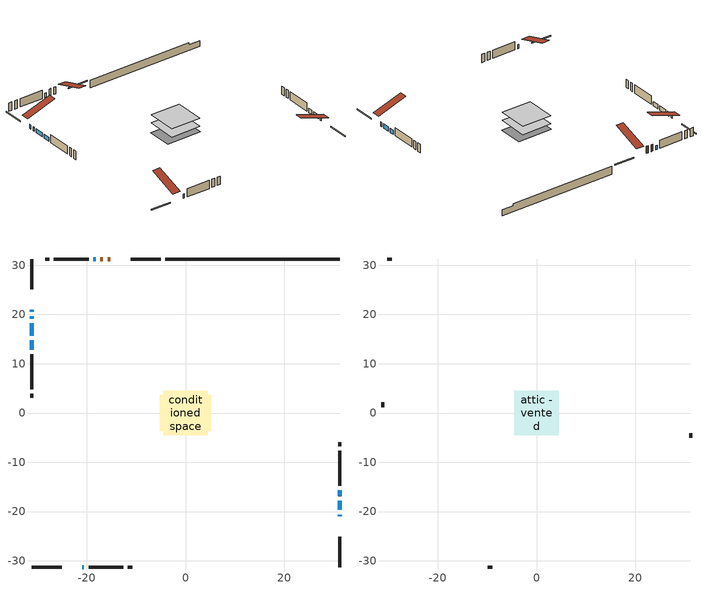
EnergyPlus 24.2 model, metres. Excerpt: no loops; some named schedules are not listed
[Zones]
conditioned space
 floor adiabatic (AdiabaticFloorConstruction): -4.51,-4.51 -4.51,4.51 4.51,4.51 4.51,-4.51 z0.77
 floor foundation (Slab1 construction): -5.18,-3.66 -5.18,3.66 5.18,3.66 5.18,-3.66 z-1.52
 wall outside (RimJoist1 construction): -5.02,31.27 -11.12,31.27 / -31.27,-31.27 -25.17,-31.27 / -31.27,31.27 -31.27,25.17 / 31.27,-31.27 31.27,-25.17 z0.77:1.07
 wall outside (AdiabaticWallConstruction 1): -15.29,31.27 -15.83,31.27 / -16.76,31.27 -17.29,31.27 z0.77:2.8
 wall outside (AdiabaticWallConstruction): -31.27,21 -31.27,20.54 / -21,-31.27 -20.61,-31.27 / -31.27,19.61 -31.27,19.15 / -31.27,18.22 -31.27,15.68 / -31.27,14.75 -31.27,12.85 / 31.27,-21 31.27,-20.61 / 31.27,-19.69 31.27,-17.78 / -18.22,31.27 -18.7,31.27 / 31.27,-16.85 31.27,-15.7 z0.77:1.99
 wall outside (Wall1 construction): -19.63,31.27 -26.7,31.27 / -19.68,-31.27 -12.61,-31.27 / -31.27,11.92 -31.27,4.84 / 31.27,-14.78 31.27,-7.7 z0.77:3.21
 wall outside (Wall2 construction): -27.63,31.27 -28.47,31.27 / -11.68,-31.27 -10.84,-31.27 / -31.27,3.91 -31.27,3.07 / 31.27,-6.77 31.27,-5.93 z0.77:3.21
 wall foundation (FoundationWall1 construction): -4.09,31.27,-1.52 -4.09,31.27,0.77 27.73,31.27,0.77 27.73,31.27,0.24 31.27,31.27,0.24 31.27,31.27,-1.52
 window (WindowConstruction 5): -31.27,20.99 -31.27,20.54 z0.77:1.99
 window (WindowConstruction 8): -20.99,-31.27 -20.61,-31.27 z0.77:1.99
 window (WindowConstruction 6): -31.27,19.61 -31.27,19.15 z0.77:1.99
 window (WindowConstruction): -31.27,18.22 -31.27,15.68 z0.77:1.99
 window (WindowConstruction 1): -31.27,14.75 -31.27,12.85 z0.77:1.99
 window (WindowConstruction 2): 31.27,-20.99 31.27,-20.61 z0.77:1.99
 window (WindowConstruction 3): 31.27,-19.68 31.27,-17.78 z0.77:1.99
 window (WindowConstruction 4): -18.22,31.27 -18.7,31.27 z0.77:1.99
 window (WindowConstruction 7): 31.27,-16.85 31.27,-15.71 z0.77:1.99
 door (Door): -15.29,31.27 -15.83,31.27 z0.77:2.8
 door (Door 1): -16.76,31.27 -17.29,31.27 z0.77:2.8
 ceiling adiabatic (AdiabaticFloorConstruction): 4.51,-4.51 4.51,4.51 -4.51,4.51 -4.51,-4.51 z0.77
attic - vented
 floor to conditioned space (Floor1 construction Reversed): -4.51,-4.51 -4.51,4.51 4.51,4.51 4.51,-4.51 z3.21
 wall outside (Wall3 construction): -29.4,31.27 -30.34,31.27 / -9.91,-31.27 -8.97,-31.27 / -31.27,2.14 -31.27,1.21 / 31.27,-5 31.27,-4.07 z0.77:3.21
 roof outside (Roof1 construction): -14.36,31.27,3.21 -14.36,22.48,6.14 -12.05,22.48,6.14 -12.05,31.27,3.21; -21.92,-31.27,3.21 -21.92,-22.48,6.14 -24.24,-22.48,6.14 -24.24,-31.27,3.21; -31.27,21.92,3.21 -22.48,21.92,6.14 -22.48,24.24,6.14 -31.27,24.24,3.21; 31.27,-21.92,3.21 22.48,-21.92,6.14 22.48,-24.24,6.14 31.27,-24.24,3.21
[Building]
Building 1: Terrain=Suburbs
[Site:Location]
London AP_ON: Latitude {deg}=43.03; Longitude {deg}=-81.15; Time Zone {hr}=-5; Elevation {m}=278; Keep Site Location Information=Yes
[Site:GroundTemperature:Shallow]
3.98693, 1.93205, 1.76749, 2.74264, 6.6573, 10.5537, 13.9317, 16.0716, 16.2534, 14.513, 11.2211, 7.44421
[Site:WaterMainsTemperature]
Calculation Method=Schedule; Temperature Schedule=mains temperature schedule
[Material] Roughness=Rough; Thermal Absorptance=0.9
Name | Thickness {m} | Conductivity {W/m-K} | Density {kg/m3} | Specific Heat {J/kg-K} | Solar Absorptance | Visible Absorptance
asphalt or fiberglass shingles | 0.00635 | 0.162714 | 1121.4 | 1465.45 | 0.4 | 0.4
ceiling loosefill ins | 0.169333 | 0.0480833 | 16.02 | 1046.75 | 0.7 | 0.7
ceiling stud and cavity | 0.1397 | 0.0754156 | 65.682 | 1177.47 | 0.7 | 0.7
concrete 4.0 in. | 0.1016 | 1.803125 | 2242.8 | 837.4 | 0.7 | 0.7
concrete 8.0 in. | 0.2032 | 1.803125 | 2242.8 | 837.4 | 0.7 | 0.7
door material | 0.04445 | 0.053851 | 512.64 | 1214.23 | 0.7 | 0.7
door material 1 | 0.04445 | 0.188738 | 512.64 | 1214.23 | 0.7 | 0.7
exterior vertical ins | 0.00883351 | 0.029427 | 32.04 | 1214.23 | 0.7 | 0.7
floor covering | 0.0127 | 0.0433444 | 54.468 | 1339.84 | 0.6 | 0.6
floor rigid ins; wall rigid ins | 0.512978 | 0.029427 | 32.04 | 1214.23 | 0.7 | 0.7
floor stud and cavity | 0.1397 | 1.75129 | 37.0049 | 1207.88 | 0.7 | 0.7
furniture material conditioned space 1 | 0.1524 | 0.115458 | 640.8 | 1214.23 | 0.6 | 0.6
gypsum board | 0.0127 | 0.160291 | 801 | 837.4 | 0.6 | 0.6
gypsum board 1 | 0.0127 | 0.160291 | 801 | 837.4 | 0.7 | 0.7
osb sheathing 0.5 in. | 0.0127 | 0.115458 | 512.64 | 1214.23 | 0.7 | 0.7
osb sheathing 0.75 in. | 0.01905 | 0.115458 | 512.64 | 1214.23 | 0.7 | 0.7
osb sheathing 2.0 in. | 0.0508 | 0.115458 | 512.64 | 1214.23 | 0.7 | 0.7
rim joist rigid ins | 0.051816 | 0.029427 | 32.04 | 1214.23 | 0.7 | 0.7
rim joist stud and cavity | 0.0508 | 0.275866 | 125.044 | 1163.47 | 0.6 | 0.6
wall stud and cavity | 0.1397 | 0.0822159 | 139.0536 | 1170.24 | 0.7 | 0.7
wall stud and cavity 1 | 0.1397 | 0.0964016 | 139.0536 | 1170.24 | 0.7 | 0.7
wall stud and cavity 2 | 0.0889 | 6.1454 | 50.32683 | 1063.81 | 0.6 | 0.6
wall stud and cavity 3 | 0.0889 | 0.380278 | 52.3479 | 1209.89 | 0.7 | 0.7
wall stud and cavity 4 | 0.0889 | 0.391764 | 83.0341 | 1211.67 | 0.7 | 0.7
wood siding | 0.0254 | 0.102417 | 544.68 | 1172.36 | 0.4 | 0.4
wood siding 1 | 0.00254 | 0.102417 | 544.68 | 1172.36 | 0.4 | 0.4
wood siding 2; wood siding 3; wood siding 4 | 0.0254 | 0.102417 | 544.68 | 1172.36 | 0.7 | 0.7
[WindowMaterial:SimpleGlazingSystem]
Name | U-Factor {W/m2-K} | Solar Heat Gain Coefficient
WindowMaterial | 2.90259 | 0.65
WindowMaterial 1 | 2.95653 | 0.6
WindowMaterial 2 | 3.05533 | 0.44
WindowMaterial 3 | 2.989467 | 0.54
WindowMaterial 4 | 3.05136 | 0.46
WindowMaterial 5 | 2.97868 | 0.61
WindowMaterial 6 | 5.37025 | 0.69
WindowMaterial 7 | 3.04681 | 0.44
[Construction]
AdiabaticFloorConstruction: floor stud and cavity, floor rigid ins, osb sheathing 0.75 in., floor covering
AdiabaticWallConstruction: wood siding 3, wall rigid ins, wall stud and cavity 3, gypsum board
AdiabaticWallConstruction 1: wood siding 4, wall rigid ins, wall stud and cavity 3, gypsum board
Door: door material
Door 1: door material 1
Floor1 construction Reversed: gypsum board, ceiling stud and cavity, ceiling loosefill ins
FoundationWall1 construction: concrete 8.0 in., gypsum board 1
furniture construction conditioned space 1: furniture material conditioned space 1
PartitionWallConstruction: gypsum board, wall stud and cavity 4, gypsum board
RimJoist1 construction: wood siding 2, rim joist rigid ins, osb sheathing 2.0 in., rim joist stud and cavity
Roof1 construction: asphalt or fiberglass shingles
Slab1 construction: concrete 4.0 in.
Wall1 construction: wood siding, osb sheathing 0.5 in., wall stud and cavity, gypsum board
Wall2 construction: wood siding, osb sheathing 0.5 in., wall stud and cavity 1, gypsum board
Wall3 construction: wood siding 1, wall stud and cavity 2
WindowConstruction: WindowMaterial
WindowConstruction 1: WindowMaterial 1
WindowConstruction 2: WindowMaterial 2
WindowConstruction 3: WindowMaterial 3
WindowConstruction 4: WindowMaterial 4
WindowConstruction 5: WindowMaterial 5
WindowConstruction 6: WindowMaterial 6
WindowConstruction 7; WindowConstruction 8: WindowMaterial 7
[Zone] Multiplier=1; Part of Total Floor Area=Yes
Name | Volume {m3}
attic - vented | 38.6282
conditioned space | 388.9
[Space]
Name | Zone | Volume {m3}
attic - vented 1 | attic - vented | 38.6282
conditioned space 1 | conditioned space | 388.9
[ZoneInfiltration:EffectiveLeakageArea]
infil attic - vented 1: Zone or Space=attic - vented 1; Schedule=Always On Discrete; Effective Air Leakage Area {cm2}=3547.2; Stack Coefficient=0.000373117; Wind Coefficient=1.3051e-05
[ZoneMixing]
whole house fan mix: Zone or Space=attic - vented; Schedule=Always On Continuous; Design Flow Rate Calculation Method=Flow/Zone; Design Flow Rate {m3/s}=0; Source Zone or Space=conditioned space
[SurfaceProperty:ExposedFoundationPerimeter]
Slab1: Exposed Perimeter Calculation Method=TotalExposedPerimeter; Total Exposed Perimeter {m}=35.358
[InternalMass] Zone or ZoneList=conditioned space; Space or SpaceList=conditioned space 1
Name | Construction | Surface Area {m2}
furniture mass conditioned space 1 | furniture construction conditioned space 1 | 62.8442
partition wall mass | PartitionWallConstruction | 157.11
[Lights]
interior lighting: Zone or ZoneList or Space or SpaceList=conditioned space 1; Schedule=interior lighting schedule; Design Level Calculation Method=LightingLevel; Lighting Level {W}=343.2; Return Air Fraction=0; Fraction Radiant=0.6; Fraction Visible=0.2; Fraction Replaceable=1
[People]
occupants: Zone or ZoneList or Space or SpaceList=conditioned space 1; Number of People Schedule=occupants schedule; Number of People Calculation Method=People; Number of People=3; Fraction Radiant=0.314171; Sensible Heat Fraction=0.56303; Activity Level Schedule=occupants activity schedule; Carbon Dioxide Generation Rate {m3/s-W}=0; Enable ASHRAE 55 Comfort Warnings=No; Mean Radiant Temperature Calculation Type=EnclosureAveraged
[ElectricEquipment] Zone or ZoneList or Space or SpaceList=conditioned space 1; Design Level Calculation Method=EquipmentLevel
Name | Schedule | Design Level {W} | Fraction Latent | Fraction Radiant | Fraction Lost
clothes dryer | clothes dryer schedule | 140.772 | 0.015 | 0.081 | 0.85
clothes washer | clothes washer schedule | 32.1985 | 0.03 | 0.162 | 0.7
cooking range | cooking range schedule | 215.147 | 0.08 | 0.432 | 0.2
dishwasher | dishwasher schedule | 66.8632 | 0.3 | 0.18 | 0.4
fridge | fridge schedule | 72.9452 | 0 | 0.6 | 0
mech vent house fan | mech vent house fan schedule | 1.345 | 0 | 0 | 1
mech vent house fan cfis | mech vent house fan cfis schedule | 0 | 0 | 0 | 0
misc plug loads | misc plug loads schedule | 494.7 | 0.045 | 0.513 | 0.1
whole house fan | Always On Discrete | 0 | 0 | 0 | 1
[OtherEquipment] Zone or ZoneList or Space or SpaceList=conditioned space 1; Design Level Calculation Method=EquipmentLevel
Name | Fuel Type | Schedule | Design Level {W} | Fraction Latent | Fraction Radiant | Fraction Lost
clothes dryer 1 | Electricity | clothes dryer schedule | 0 | 0.015 | 0.081 | 0.85
cooking range 1 | Electricity | cooking range schedule | 0 | 0.08 | 0.432 | 0.2
general water use latent | None | general water use schedule | 62.594 | 1 | 0 | 0
general water use sensible | None | general water use schedule | -61.6891 | 0 | 0.6 | 0
mech vent house fan latent load | None | Always On Discrete | 0 | 1 | 0 | 0
mech vent house fan sensible load | None | Always On Discrete | 0 | 0 | 0 | 0
water heater energy adjustment1 | NaturalGas | Always On Discrete | 0.01 | 0 | 0 | 1
[ZoneInfiltration:DesignFlowRate] Zone or ZoneList or Space or SpaceList=conditioned space 1; Schedule=Always On Discrete; Design Flow Rate Calculation Method=Flow/Zone; Design Flow Rate {m3/s}=0
infil flow; natural vent flow; whole house fan flow
[AvailabilityManager:Scheduled]
central ac and furnace airloop Availability Manager: Schedule=Always On Discrete
[Foundation:Kiva]
Foundation Kiva 1: Initial Indoor Air Temperature {C}=18.8889; Wall Height Above Grade {m}=0.769986; Wall Depth Below Slab {m}=0.2032; Custom Block Material Name 1=exterior vertical ins; Custom Block Depth 1 {m}=2.28999; Custom Block X Position 1 {m}=0.2159; Custom Block Z Position 1 {m}=0
[Foundation:Kiva:Settings]
Soil Conductivity {W/m-K}=0.849921; Soil Density {kg/m3}=1842.3; Soil Specific Heat {J/kg-K}=418.7; Ground Solar Absorptivity=0.9; Ground Thermal Absorptivity=0.9; Ground Surface Roughness {m}=0.03; Far-Field Width {m}=40; Deep-Ground Boundary Condition=ZeroFlux; Deep-Ground Depth {m}=40; Minimum Cell Dimension {m}=0.2; Maximum Cell Growth Coefficient=3; Simulation Timestep=Timestep
[Exterior:Lights]
exterior lighting: Schedule=exterior lighting schedule; Design Level {W}=75.6
[EnergyManagementSystem:GlobalVariable]
central_ac_and_furnace_airloop_Fan_RTF
infil_program_Qfan
infil_program_Qinf
natural_vent_program_Qnv
natural_vent_program_Qwhf
[EnergyManagementSystem:Sensor]
Name | Output:Variable or Output:Meter Index Key | Output:Variable or Output:Meter
airflow_gain | infil flow | Infiltration Sensible Heat Gain Energy
airflow_gain_1 | natural vent flow | Infiltration Sensible Heat Gain Energy
airflow_gain_2 | whole house fan flow | Infiltration Sensible Heat Gain Energy
airflow_loss | infil flow | Infiltration Sensible Heat Loss Energy
airflow_loss_1 | natural vent flow | Infiltration Sensible Heat Loss Energy
airflow_loss_2 | whole house fan flow | Infiltration Sensible Heat Loss Energy
clg_load_cond |  | Cooling:EnergyTransfer:Zone:CONDITIONED SPACE
clg_sp_s; clg_sp_s_1 | cooling setpoint | Schedule Value
clothes_dryer_exhaust_0_sch_s | clothes dryer exhaust 0 schedule | Schedule Value
cool_season | cooling season schedule | Schedule Value
htg_load_cond |  | Heating:EnergyTransfer:Zone:CONDITIONED SPACE
htg_sp_s; htg_sp_s_1 | heating setpoint | Schedule Value
ig_ee_conv | clothes dryer | Electric Equipment Convective Heating Energy
ig_ee_conv_2 | cooking range | Electric Equipment Convective Heating Energy
ig_ee_conv_4 | fridge | Electric Equipment Convective Heating Energy
ig_ee_conv_5 | misc plug loads | Electric Equipment Convective Heating Energy
ig_ee_conv_6 | whole house fan | Electric Equipment Convective Heating Energy
ig_ee_rad | clothes dryer | Electric Equipment Radiant Heating Energy
ig_ee_rad_2 | cooking range | Electric Equipment Radiant Heating Energy
ig_ee_rad_4 | fridge | Electric Equipment Radiant Heating Energy
ig_ee_rad_5 | misc plug loads | Electric Equipment Radiant Heating Energy
ig_ee_rad_6 | whole house fan | Electric Equipment Radiant Heating Energy
ig_lgt_conv | interior lighting | Lights Convective Heating Energy
ig_lgt_rad | interior lighting | Lights Radiant Heating Energy
ig_lgt_vis | interior lighting | Lights Visible Radiation Heating Energy
ig_oe_conv | clothes dryer 1 | Other Equipment Convective Heating Energy
ig_oe_conv_1 | cooking range 1 | Other Equipment Convective Heating Energy
ig_oe_conv_2 | general water use latent | Other Equipment Convective Heating Energy
ig_oe_conv_3 | general water use sensible | Other Equipment Convective Heating Energy
ig_oe_conv_4 | water heater energy adjustment1 | Other Equipment Convective Heating Energy
ig_oe_rad | clothes dryer 1 | Other Equipment Radiant Heating Energy
ig_oe_rad_1 | cooking range 1 | Other Equipment Radiant Heating Energy
ig_oe_rad_2 | general water use latent | Other Equipment Radiant Heating Energy
ig_oe_rad_3 | general water use sensible | Other Equipment Radiant Heating Energy
ig_oe_rad_4 | water heater energy adjustment1 | Other Equipment Radiant Heating Energy
ig_ppl_conv | occupants | People Convective Heating Energy
ig_ppl_rad | occupants | People Radiant Heating Energy
im_conv | furniture mass conditioned space 1 | Surface Inside Face Convection Heat Gain Energy
im_conv_1 | partition wall mass | Surface Inside Face Convection Heat Gain Energy
im_ig | furniture mass conditioned space 1 | Surface Inside Face Internal Gains Radiation Heat Gain Energy
im_ig_1 | partition wall mass | Surface Inside Face Internal Gains Radiation Heat Gain Energy
im_lgt | furniture mass conditioned space 1 | Surface Inside Face Lights Radiation Heat Gain Energy
im_lgt_1 | partition wall mass | Surface Inside Face Lights Radiation Heat Gain Energy
im_sol | furniture mass conditioned space 1 | Surface Inside Face Solar Radiation Heat Gain Energy
im_sol_1 | partition wall mass | Surface Inside Face Solar Radiation Heat Gain Energy
im_surf | furniture mass conditioned space 1 | Surface Inside Face Net Surface Thermal Radiation Heat Gain Energy
im_surf_1 | partition wall mass | Surface Inside Face Net Surface Thermal Radiation Heat Gain Energy
mv_conv | mech vent house fan | Electric Equipment Convective Heating Energy
mv_conv_1 | mech vent house fan cfis | Electric Equipment Convective Heating Energy
mv_conv_2 | mech vent house fan latent load | Other Equipment Convective Heating Energy
mv_conv_3 | mech vent house fan sensible load | Other Equipment Convective Heating Energy
mv_rad | mech vent house fan | Electric Equipment Radiant Heating Energy
mv_rad_1 | mech vent house fan cfis | Electric Equipment Radiant Heating Energy
mv_rad_2 | mech vent house fan latent load | Other Equipment Radiant Heating Energy
mv_rad_3 | mech vent house fan sensible load | Other Equipment Radiant Heating Energy
natural_vent_s | natural vent schedule | Schedule Value
out_pb_s |  | Site Outdoor Air Barometric Pressure
out_wt_s |  | Site Outdoor Air Humidity Ratio
site_vw_s |  | Site Wind Speed
ss_back_out | Window1 | Surface Window Shortwave from Zone Back Out Window Heat Transfer Rate
ss_back_out_1 | Window12 | Surface Window Shortwave from Zone Back Out Window Heat Transfer Rate
ss_back_out_2 | Window2 | Surface Window Shortwave from Zone Back Out Window Heat Transfer Rate
ss_back_out_3 | Window3 | Surface Window Shortwave from Zone Back Out Window Heat Transfer Rate
ss_back_out_4 | Window4 | Surface Window Shortwave from Zone Back Out Window Heat Transfer Rate
ss_back_out_5 | Window5 | Surface Window Shortwave from Zone Back Out Window Heat Transfer Rate
ss_back_out_6 | Window6 | Surface Window Shortwave from Zone Back Out Window Heat Transfer Rate
ss_back_out_7 | Window8 | Surface Window Shortwave from Zone Back Out Window Heat Transfer Rate
ss_back_out_8 | Window9 | Surface Window Shortwave from Zone Back Out Window Heat Transfer Rate
ss_conv | Door1 | Surface Inside Face Convection Heat Gain Energy
ss_conv_1 | Door2 | Surface Inside Face Convection Heat Gain Energy
ss_conv_10 | Window9 | Surface Inside Face Convection Heat Gain Energy
ss_conv_2 | Window1 | Surface Inside Face Convection Heat Gain Energy
ss_conv_3 | Window12 | Surface Inside Face Convection Heat Gain Energy
ss_conv_4 | Window2 | Surface Inside Face Convection Heat Gain Energy
ss_conv_5 | Window3 | Surface Inside Face Convection Heat Gain Energy
ss_conv_6 | Window4 | Surface Inside Face Convection Heat Gain Energy
ss_conv_7 | Window5 | Surface Inside Face Convection Heat Gain Energy
ss_conv_8 | Window6 | Surface Inside Face Convection Heat Gain Energy
ss_conv_9 | Window8 | Surface Inside Face Convection Heat Gain Energy
ss_ig | Door1 | Surface Inside Face Internal Gains Radiation Heat Gain Energy
ss_ig_1 | Door2 | Surface Inside Face Internal Gains Radiation Heat Gain Energy
ss_ig_10 | Window9 | Surface Inside Face Internal Gains Radiation Heat Gain Energy
ss_ig_2 | Window1 | Surface Inside Face Internal Gains Radiation Heat Gain Energy
ss_ig_3 | Window12 | Surface Inside Face Internal Gains Radiation Heat Gain Energy
ss_ig_4 | Window2 | Surface Inside Face Internal Gains Radiation Heat Gain Energy
ss_ig_5 | Window3 | Surface Inside Face Internal Gains Radiation Heat Gain Energy
ss_ig_6 | Window4 | Surface Inside Face Internal Gains Radiation Heat Gain Energy
ss_ig_7 | Window5 | Surface Inside Face Internal Gains Radiation Heat Gain Energy
ss_ig_8 | Window6 | Surface Inside Face Internal Gains Radiation Heat Gain Energy
ss_ig_9 | Window8 | Surface Inside Face Internal Gains Radiation Heat Gain Energy
ss_lgt | Door1 | Surface Inside Face Lights Radiation Heat Gain Energy
ss_lgt_1 | Door2 | Surface Inside Face Lights Radiation Heat Gain Energy
ss_sol | Door1 | Surface Inside Face Solar Radiation Heat Gain Energy
ss_sol_1 | Door2 | Surface Inside Face Solar Radiation Heat Gain Energy
ss_surf | Door1 | Surface Inside Face Net Surface Thermal Radiation Heat Gain Energy
ss_surf_1 | Door2 | Surface Inside Face Net Surface Thermal Radiation Heat Gain Energy
ss_surf_10 | Window9 | Surface Inside Face Net Surface Thermal Radiation Heat Gain Energy
ss_surf_2 | Window1 | Surface Inside Face Net Surface Thermal Radiation Heat Gain Energy
ss_surf_3 | Window12 | Surface Inside Face Net Surface Thermal Radiation Heat Gain Energy
ss_surf_4 | Window2 | Surface Inside Face Net Surface Thermal Radiation Heat Gain Energy
ss_surf_5 | Window3 | Surface Inside Face Net Surface Thermal Radiation Heat Gain Energy
ss_surf_6 | Window4 | Surface Inside Face Net Surface Thermal Radiation Heat Gain Energy
ss_surf_7 | Window5 | Surface Inside Face Net Surface Thermal Radiation Heat Gain Energy
ss_surf_8 | Window6 | Surface Inside Face Net Surface Thermal Radiation Heat Gain Energy
ss_surf_9 | Window8 | Surface Inside Face Net Surface Thermal Radiation Heat Gain Energy
ss_trans_in | Window1 | Surface Window Transmitted Solar Radiation Rate
ss_trans_in_1 | Window12 | Surface Window Transmitted Solar Radiation Rate
ss_trans_in_2 | Window2 | Surface Window Transmitted Solar Radiation Rate
ss_trans_in_3 | Window3 | Surface Window Transmitted Solar Radiation Rate
ss_trans_in_4 | Window4 | Surface Window Transmitted Solar Radiation Rate
ss_trans_in_5 | Window5 | Surface Window Transmitted Solar Radiation Rate
ss_trans_in_6 | Window6 | Surface Window Transmitted Solar Radiation Rate
ss_trans_in_7 | Window8 | Surface Window Transmitted Solar Radiation Rate
ss_trans_in_8 | Window9 | Surface Window Transmitted Solar Radiation Rate
ss_trans_out | Window1 | Surface Inside Face Initial Transmitted Diffuse Transmitted Out Window Solar Radiation Rate
ss_trans_out_1 | Window12 | Surface Inside Face Initial Transmitted Diffuse Transmitted Out Window Solar Radiation Rate
ss_trans_out_2 | Window2 | Surface Inside Face Initial Transmitted Diffuse Transmitted Out Window Solar Radiation Rate
ss_trans_out_3 | Window3 | Surface Inside Face Initial Transmitted Diffuse Transmitted Out Window Solar Radiation Rate
ss_trans_out_4 | Window4 | Surface Inside Face Initial Transmitted Diffuse Transmitted Out Window Solar Radiation Rate
ss_trans_out_5 | Window5 | Surface Inside Face Initial Transmitted Diffuse Transmitted Out Window Solar Radiation Rate
ss_trans_out_6 | Window6 | Surface Inside Face Initial Transmitted Diffuse Transmitted Out Window Solar Radiation Rate
ss_trans_out_7 | Window8 | Surface Inside Face Initial Transmitted Diffuse Transmitted Out Window Solar Radiation Rate
ss_trans_out_8 | Window9 | Surface Inside Face Initial Transmitted Diffuse Transmitted Out Window Solar Radiation Rate
s_conv | Floor1 | Surface Inside Face Convection Heat Gain Energy
s_conv_1 | FoundationWall1 | Surface Inside Face Convection Heat Gain Energy
s_conv_10 | Wall1:180 | Surface Inside Face Convection Heat Gain Energy
s_conv_11 | Wall1:270 | Surface Inside Face Convection Heat Gain Energy
s_conv_12 | Wall1:90 | Surface Inside Face Convection Heat Gain Energy
s_conv_13 | Wall2:0 | Surface Inside Face Convection Heat Gain Energy
s_conv_14 | Wall2:180 | Surface Inside Face Convection Heat Gain Energy
s_conv_15 | Wall2:270 | Surface Inside Face Convection Heat Gain Energy
s_conv_16 | Wall2:90 | Surface Inside Face Convection Heat Gain Energy
s_conv_2 | inferred conditioned ceiling | Surface Inside Face Convection Heat Gain Energy
s_conv_3 | inferred conditioned floor | Surface Inside Face Convection Heat Gain Energy
s_conv_4 | RimJoist1:0 | Surface Inside Face Convection Heat Gain Energy
s_conv_5 | RimJoist1:180 | Surface Inside Face Convection Heat Gain Energy
s_conv_6 | RimJoist1:270 | Surface Inside Face Convection Heat Gain Energy
s_conv_7 | RimJoist1:90 | Surface Inside Face Convection Heat Gain Energy
s_conv_8 | Slab1 | Surface Inside Face Convection Heat Gain Energy
s_conv_9 | Wall1:0 | Surface Inside Face Convection Heat Gain Energy
s_ig | Floor1 | Surface Inside Face Internal Gains Radiation Heat Gain Energy
s_ig_1 | FoundationWall1 | Surface Inside Face Internal Gains Radiation Heat Gain Energy
s_ig_10 | Wall1:180 | Surface Inside Face Internal Gains Radiation Heat Gain Energy
s_ig_11 | Wall1:270 | Surface Inside Face Internal Gains Radiation Heat Gain Energy
s_ig_12 | Wall1:90 | Surface Inside Face Internal Gains Radiation Heat Gain Energy
s_ig_13 | Wall2:0 | Surface Inside Face Internal Gains Radiation Heat Gain Energy
s_ig_14 | Wall2:180 | Surface Inside Face Internal Gains Radiation Heat Gain Energy
s_ig_15 | Wall2:270 | Surface Inside Face Internal Gains Radiation Heat Gain Energy
s_ig_16 | Wall2:90 | Surface Inside Face Internal Gains Radiation Heat Gain Energy
s_ig_2 | inferred conditioned ceiling | Surface Inside Face Internal Gains Radiation Heat Gain Energy
s_ig_3 | inferred conditioned floor | Surface Inside Face Internal Gains Radiation Heat Gain Energy
s_ig_4 | RimJoist1:0 | Surface Inside Face Internal Gains Radiation Heat Gain Energy
s_ig_5 | RimJoist1:180 | Surface Inside Face Internal Gains Radiation Heat Gain Energy
s_ig_6 | RimJoist1:270 | Surface Inside Face Internal Gains Radiation Heat Gain Energy
s_ig_7 | RimJoist1:90 | Surface Inside Face Internal Gains Radiation Heat Gain Energy
s_ig_8 | Slab1 | Surface Inside Face Internal Gains Radiation Heat Gain Energy
s_ig_9 | Wall1:0 | Surface Inside Face Internal Gains Radiation Heat Gain Energy
s_lgt | Floor1 | Surface Inside Face Lights Radiation Heat Gain Energy
s_lgt_1 | FoundationWall1 | Surface Inside Face Lights Radiation Heat Gain Energy
s_lgt_10 | Wall1:180 | Surface Inside Face Lights Radiation Heat Gain Energy
s_lgt_11 | Wall1:270 | Surface Inside Face Lights Radiation Heat Gain Energy
s_lgt_12 | Wall1:90 | Surface Inside Face Lights Radiation Heat Gain Energy
s_lgt_13 | Wall2:0 | Surface Inside Face Lights Radiation Heat Gain Energy
s_lgt_14 | Wall2:180 | Surface Inside Face Lights Radiation Heat Gain Energy
s_lgt_15 | Wall2:270 | Surface Inside Face Lights Radiation Heat Gain Energy
s_lgt_16 | Wall2:90 | Surface Inside Face Lights Radiation Heat Gain Energy
s_lgt_2 | inferred conditioned ceiling | Surface Inside Face Lights Radiation Heat Gain Energy
s_lgt_3 | inferred conditioned floor | Surface Inside Face Lights Radiation Heat Gain Energy
s_lgt_4 | RimJoist1:0 | Surface Inside Face Lights Radiation Heat Gain Energy
s_lgt_5 | RimJoist1:180 | Surface Inside Face Lights Radiation Heat Gain Energy
s_lgt_6 | RimJoist1:270 | Surface Inside Face Lights Radiation Heat Gain Energy
s_lgt_7 | RimJoist1:90 | Surface Inside Face Lights Radiation Heat Gain Energy
